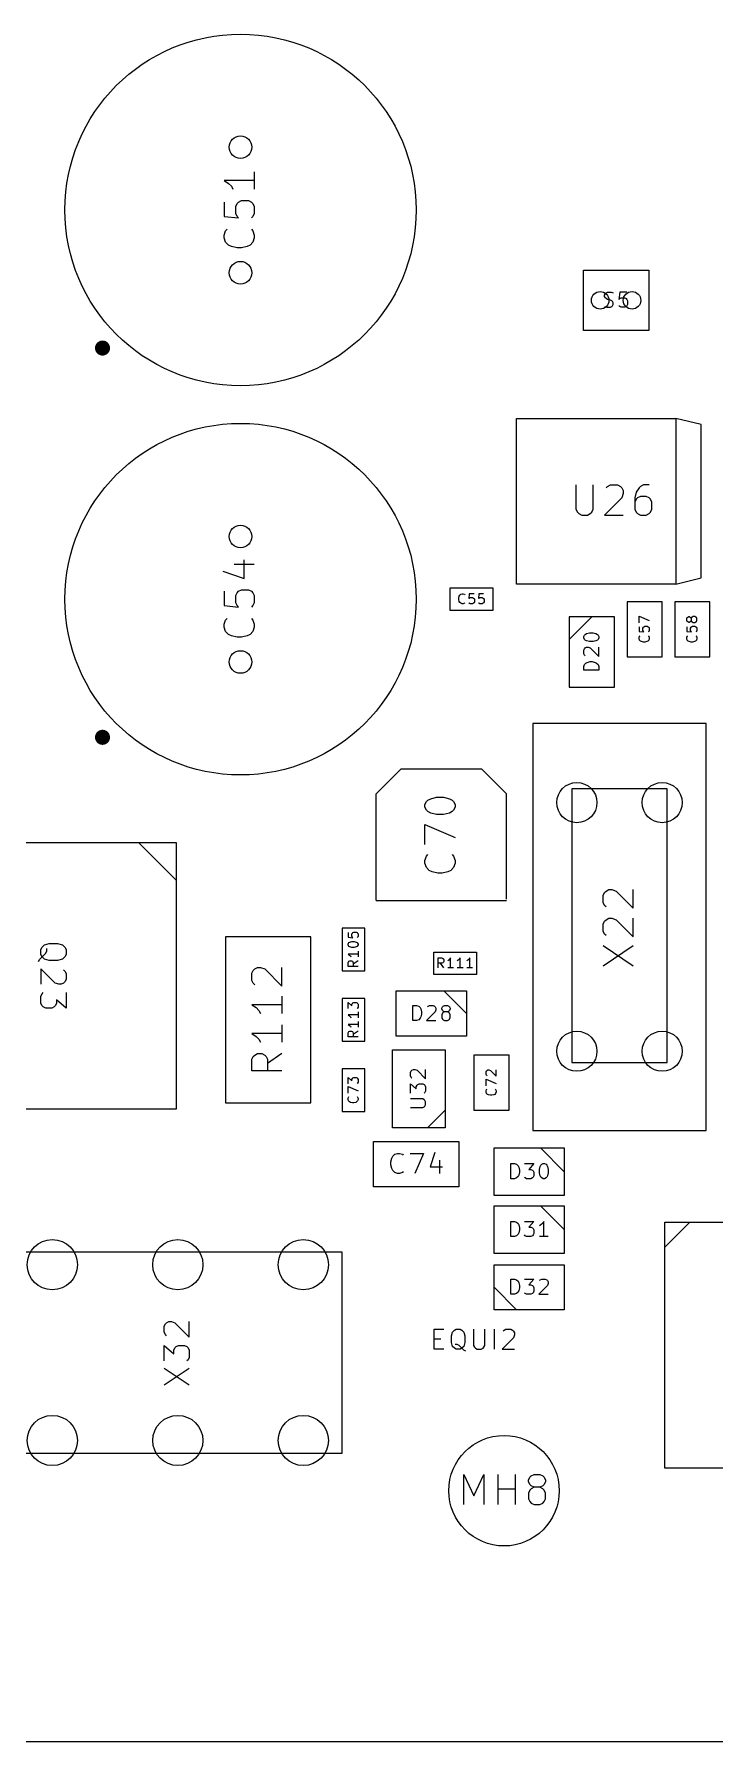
# Model space of a CAD drawing. Extents: x -4 to 236, y -200 to -70.
# Drawn here: x 107.3 to 134.4, y -200 to -132 of the extents above; entities that cross this region are included whole.
import ezdxf

# ---------------------------------------------------------------- set-up
doc = ezdxf.new("R2010")
doc.units = 0
doc.layers.add('BLACK', color=7, linetype='CONTINUOUS')

msp = doc.modelspace()

# ---------------------------------------------------------------- linework, layer by layer
at = {"layer": 'BLACK', "linetype": 'CONTINUOUS'}
for p, q in [((116.048902, -137.828571), (114.848902, -137.828571)), ((114.848902, -137.828571), (115.020331, -137.942857)), ((115.020331, -137.942857), (115.134617, -138.057142)), ((116.048902, -137.485714), (116.048902, -138.171428)), ((114.848902, -138.685714), (114.848902, -139.257142)), ((115.134617, -138.057142), (115.19176, -138.171428)), ((115.363188, -138.742857), (115.420331, -138.685714)), ((115.420331, -138.685714), (115.534617, -138.628571)), ((115.534617, -138.628571), (115.820331, -138.628571)), ((115.820331, -138.628571), (115.934617, -138.685714)), ((115.934617, -138.685714), (115.99176, -138.742857)), ((114.848902, -139.257142), (115.420331, -139.314285)), ((115.306045, -138.857142), (115.363188, -138.742857)), ((115.306045, -139.142857), (115.306045, -138.857142)), ((115.363188, -139.257142), (115.306045, -139.142857)), ((115.420331, -139.314285), (115.363188, -139.257142)), ((115.99176, -139.257142), (115.934617, -139.314285)), ((115.99176, -138.742857), (116.048902, -138.857142)), ((116.048902, -139.142857), (115.99176, -139.257142)), ((116.048902, -138.857142), (116.048902, -139.142857)), ((114.848902, -139.999999), (114.906045, -139.828571)), ((114.848902, -140.114285), (114.848902, -139.999999)), ((114.906045, -139.828571), (114.963188, -139.771428)), ((115.934617, -139.771428), (115.99176, -139.828571)), ((115.99176, -139.828571), (116.048902, -139.999999)), ((116.048902, -139.999999), (116.048902, -140.114285)), ((114.906045, -140.285714), (114.848902, -140.114285)), ((115.020331, -140.399999), (114.906045, -140.285714)), ((115.134617, -140.457142), (115.020331, -140.399999)), ((115.363188, -140.514285), (115.134617, -140.457142)), ((115.534617, -140.514285), (115.363188, -140.514285)), ((115.763188, -140.457142), (115.534617, -140.514285)), ((115.877474, -140.399999), (115.763188, -140.457142)), ((115.99176, -140.285714), (115.877474, -140.399999)), ((116.048902, -140.114285), (115.99176, -140.285714)), ((129.165, -143.8), (129.165, -141.4)), ((129.165, -141.4), (131.765, -141.4)), ((131.765, -141.4), (131.765, -143.8)), ((130.007856, -142.388737), (130.036428, -142.331594)), ((130.007856, -142.44588), (130.007856, -142.388737)), ((130.036428, -142.503022), (130.007856, -142.44588)), ((130.036428, -142.331594), (130.064999, -142.303022)), ((130.064999, -142.531594), (130.036428, -142.503022)), ((130.064999, -142.303022), (130.122142, -142.274451)), ((130.122142, -142.560165), (130.064999, -142.531594)), ((130.122142, -142.274451), (130.264999, -142.274451)), ((130.236428, -142.588737), (130.122142, -142.560165)), ((130.293571, -142.617308), (130.236428, -142.588737)), ((130.264999, -142.274451), (130.350713, -142.303022)), ((130.322142, -142.64588), (130.293571, -142.617308)), ((130.350713, -142.703022), (130.322142, -142.64588)), ((130.322142, -142.817308), (130.350713, -142.760165)), ((130.350713, -142.760165), (130.350713, -142.703022)), ((130.607857, -142.274451), (130.579285, -142.560165)), ((130.579285, -142.560165), (130.607857, -142.531594)), ((130.893571, -142.274451), (130.607857, -142.274451)), ((130.607857, -142.531594), (130.665, -142.503022)), ((130.665, -142.503022), (130.807857, -142.503022)), ((130.807857, -142.503022), (130.865, -142.531594)), ((130.865, -142.531594), (130.893571, -142.560165)), ((130.893571, -142.560165), (130.922142, -142.617308)), ((130.922142, -142.760165), (130.893571, -142.817308)), ((130.922142, -142.617308), (130.922142, -142.760165)), ((130.007856, -142.84588), (130.093571, -142.874451)), ((130.093571, -142.874451), (130.236428, -142.874451)), ((130.236428, -142.874451), (130.293571, -142.84588)), ((130.293571, -142.84588), (130.322142, -142.817308)), ((130.607857, -142.84588), (130.579285, -142.817308)), ((130.665, -142.874451), (130.607857, -142.84588)), ((130.807857, -142.874451), (130.665, -142.874451)), ((130.865, -142.84588), (130.807857, -142.874451)), ((130.893571, -142.817308), (130.865, -142.84588)), ((131.765, -143.8), (129.165, -143.8)), ((126.5, -147.3), (132.85, -147.3)), ((126.5, -153.9), (126.5, -147.3)), ((133.85, -147.55), (132.85, -147.3)), ((132.85, -147.3), (132.85, -153.9)), ((133.85, -153.65), (133.85, -147.55)), ((128.864286, -149.948902), (128.864286, -150.920331)), ((129.55, -150.920331), (129.55, -149.948902)), ((130.064286, -150.063188), (130.121429, -150.006045)), ((130.121429, -150.006045), (130.235715, -149.948902)), ((130.235715, -149.948902), (130.521429, -149.948902)), ((130.521429, -149.948902), (130.635715, -150.006045)), ((130.635715, -150.006045), (130.692857, -150.063188)), ((130.692857, -150.063188), (130.75, -150.177474)), ((130.75, -150.177474), (130.75, -150.29176)), ((131.264286, -150.234617), (131.207143, -150.463188)), ((131.378572, -150.063188), (131.264286, -150.234617)), ((131.435714, -150.006045), (131.378572, -150.063188)), ((131.55, -149.948902), (131.435714, -150.006045)), ((131.778572, -149.948902), (131.55, -149.948902)), ((128.864286, -150.920331), (128.921429, -151.034617)), ((129.492857, -151.034617), (129.55, -150.920331)), ((130.692857, -150.463188), (130.007143, -151.148902)), ((130.75, -150.29176), (130.692857, -150.463188)), ((131.207143, -150.463188), (131.207143, -150.920331)), ((131.264286, -150.520331), (131.207143, -150.634617)), ((131.207143, -150.920331), (131.264286, -151.034617)), ((131.321429, -150.463188), (131.264286, -150.520331)), ((131.435714, -150.406045), (131.321429, -150.463188)), ((131.664286, -150.406045), (131.435714, -150.406045)), ((131.778572, -150.463188), (131.664286, -150.406045)), ((131.835714, -150.520331), (131.778572, -150.463188)), ((131.892857, -150.634617), (131.835714, -150.520331)), ((131.835714, -151.034617), (131.892857, -150.920331)), ((131.892857, -150.920331), (131.892857, -150.634617)), ((128.921429, -151.034617), (128.978572, -151.09176)), ((128.978572, -151.09176), (129.092857, -151.148902)), ((129.092857, -151.148902), (129.321429, -151.148902)), ((129.321429, -151.148902), (129.435714, -151.09176)), ((129.435714, -151.09176), (129.492857, -151.034617)), ((130.007143, -151.148902), (130.75, -151.148902)), ((131.264286, -151.034617), (131.321429, -151.09176)), ((131.321429, -151.09176), (131.435714, -151.148902)), ((131.435714, -151.148902), (131.664286, -151.148902)), ((131.664286, -151.148902), (131.778572, -151.09176)), ((131.778572, -151.09176), (131.835714, -151.034617)), ((115.648902, -153.671428), (115.648902, -152.928571)), ((114.79176, -153.385714), (115.648902, -153.671428)), ((115.248902, -153.1), (116.048902, -153.1)), ((132.85, -153.9), (133.85, -153.65)), ((114.848902, -154.185714), (114.848902, -154.757142)), ((115.306045, -154.357142), (115.363188, -154.242857)), ((115.306045, -154.642857), (115.306045, -154.357142)), ((115.363188, -154.242857), (115.420331, -154.185714)), ((115.420331, -154.185714), (115.534617, -154.128571)), ((115.534617, -154.128571), (115.820331, -154.128571)), ((115.820331, -154.128571), (115.934617, -154.185714)), ((115.934617, -154.185714), (115.99176, -154.242857)), ((115.99176, -154.242857), (116.048902, -154.357142)), ((116.048902, -154.357142), (116.048902, -154.642857)), ((123.85, -154.05), (125.55, -154.05)), ((123.85, -154.95), (123.85, -154.05)), ((124.214286, -154.378205), (124.233333, -154.34011)), ((124.233333, -154.34011), (124.271428, -154.302015)), ((124.271428, -154.302015), (124.328571, -154.282967)), ((124.328571, -154.282967), (124.366667, -154.282967)), ((124.366667, -154.282967), (124.423809, -154.302015)), ((124.423809, -154.302015), (124.442857, -154.321062)), ((124.614286, -154.282967), (124.595238, -154.473443)), ((124.804762, -154.282967), (124.614286, -154.282967)), ((124.995238, -154.282967), (124.97619, -154.473443)), ((125.185714, -154.282967), (124.995238, -154.282967)), ((125.55, -154.05), (125.55, -154.95)), ((132.85, -153.9), (126.5, -153.9)), ((114.848902, -154.757142), (115.420331, -154.814285)), ((115.363188, -154.757142), (115.306045, -154.642857)), ((115.420331, -154.814285), (115.363188, -154.757142)), ((115.99176, -154.757142), (115.934617, -154.814285)), ((116.048902, -154.642857), (115.99176, -154.757142)), ((125.55, -154.95), (123.85, -154.95)), ((124.195238, -154.454396), (124.214286, -154.378205)), ((124.195238, -154.511539), (124.195238, -154.454396)), ((124.214286, -154.587729), (124.195238, -154.511539)), ((124.233333, -154.625824), (124.214286, -154.587729)), ((124.271428, -154.66392), (124.233333, -154.625824)), ((124.328571, -154.682967), (124.271428, -154.66392)), ((124.366667, -154.682967), (124.328571, -154.682967)), ((124.423809, -154.66392), (124.366667, -154.682967)), ((124.442857, -154.644872), (124.423809, -154.66392)), ((124.595238, -154.473443), (124.614286, -154.454396)), ((124.614286, -154.66392), (124.595238, -154.644872)), ((124.614286, -154.454396), (124.652381, -154.435348)), ((124.652381, -154.682967), (124.614286, -154.66392)), ((124.652381, -154.435348), (124.747619, -154.435348)), ((124.747619, -154.682967), (124.652381, -154.682967)), ((124.747619, -154.435348), (124.785714, -154.454396)), ((124.785714, -154.66392), (124.747619, -154.682967)), ((124.785714, -154.454396), (124.804762, -154.473443)), ((124.804762, -154.644872), (124.785714, -154.66392)), ((124.804762, -154.473443), (124.823809, -154.511539)), ((124.823809, -154.606777), (124.804762, -154.644872)), ((124.823809, -154.511539), (124.823809, -154.606777)), ((124.97619, -154.473443), (124.995238, -154.454396)), ((124.995238, -154.66392), (124.97619, -154.644872)), ((124.995238, -154.454396), (125.033333, -154.435348)), ((125.033333, -154.682967), (124.995238, -154.66392)), ((125.033333, -154.435348), (125.128571, -154.435348)), ((125.128571, -154.682967), (125.033333, -154.682967)), ((125.128571, -154.435348), (125.166666, -154.454396)), ((125.166666, -154.66392), (125.128571, -154.682967)), ((125.166666, -154.454396), (125.185714, -154.473443)), ((125.185714, -154.644872), (125.166666, -154.66392)), ((125.185714, -154.473443), (125.204761, -154.511539)), ((125.204761, -154.606777), (125.185714, -154.644872)), ((125.204761, -154.511539), (125.204761, -154.606777)), ((132.3, -154.6), (130.9, -154.6)), ((130.9, -154.6), (130.9, -156.8)), ((132.3, -156.8), (132.3, -154.6)), ((134.2, -154.6), (132.8, -154.6)), ((132.8, -154.6), (132.8, -156.8)), ((134.2, -156.8), (134.2, -154.6)), ((114.848902, -155.499999), (114.906045, -155.328571)), ((114.848902, -155.614285), (114.848902, -155.499999)), ((114.906045, -155.785714), (114.848902, -155.614285)), ((114.906045, -155.328571), (114.963188, -155.271428)), ((115.934617, -155.271428), (115.99176, -155.328571)), ((115.99176, -155.328571), (116.048902, -155.499999)), ((116.048902, -155.614285), (115.99176, -155.785714)), ((116.048902, -155.499999), (116.048902, -155.614285)), ((128.6, -156.1), (129.5, -155.2)), ((130.4, -155.2), (128.6, -155.2)), ((128.6, -155.2), (128.6, -158)), ((130.4, -158), (130.4, -155.2)), ((131.382967, -155.442857), (131.382967, -155.17619)), ((131.382967, -155.17619), (131.782967, -155.347619)), ((131.382967, -155.595237), (131.382967, -155.785713)), ((131.535348, -155.65238), (131.554396, -155.614285)), ((131.535348, -155.747618), (131.535348, -155.65238)), ((131.554396, -155.614285), (131.573443, -155.595237)), ((131.573443, -155.595237), (131.611539, -155.57619)), ((131.611539, -155.57619), (131.706777, -155.57619)), ((131.706777, -155.57619), (131.744872, -155.595237)), ((131.744872, -155.595237), (131.76392, -155.614285)), ((131.76392, -155.614285), (131.782967, -155.65238)), ((131.782967, -155.65238), (131.782967, -155.747618)), ((133.282967, -155.271428), (133.302015, -155.233333)), ((133.282967, -155.347619), (133.282967, -155.271428)), ((133.302015, -155.385714), (133.282967, -155.347619)), ((133.282967, -155.595237), (133.282967, -155.785713)), ((133.302015, -155.233333), (133.321062, -155.214285)), ((133.321062, -155.404761), (133.302015, -155.385714)), ((133.321062, -155.214285), (133.359158, -155.195238)), ((133.359158, -155.423809), (133.321062, -155.404761)), ((133.359158, -155.195238), (133.378205, -155.195238)), ((133.378205, -155.423809), (133.359158, -155.423809)), ((133.378205, -155.195238), (133.4163, -155.214285)), ((133.4163, -155.404761), (133.378205, -155.423809)), ((133.4163, -155.214285), (133.435348, -155.233333)), ((133.435348, -155.385714), (133.4163, -155.404761)), ((133.435348, -155.233333), (133.454396, -155.271428)), ((133.454396, -155.347619), (133.435348, -155.385714)), ((133.435348, -155.65238), (133.454396, -155.614285)), ((133.435348, -155.747618), (133.435348, -155.65238)), ((133.473443, -155.233333), (133.454396, -155.271428)), ((133.454396, -155.271428), (133.454396, -155.347619)), ((133.454396, -155.347619), (133.473443, -155.385714)), ((133.454396, -155.614285), (133.473443, -155.595237)), ((133.492491, -155.214285), (133.473443, -155.233333)), ((133.473443, -155.385714), (133.492491, -155.404761)), ((133.473443, -155.595237), (133.511539, -155.57619)), ((133.530586, -155.195238), (133.492491, -155.214285)), ((133.492491, -155.404761), (133.530586, -155.423809)), ((133.511539, -155.57619), (133.606777, -155.57619)), ((133.606777, -155.195238), (133.530586, -155.195238)), ((133.530586, -155.423809), (133.606777, -155.423809)), ((133.644872, -155.214285), (133.606777, -155.195238)), ((133.606777, -155.423809), (133.644872, -155.404761)), ((133.606777, -155.57619), (133.644872, -155.595237)), ((133.66392, -155.233333), (133.644872, -155.214285)), ((133.644872, -155.404761), (133.66392, -155.385714)), ((133.644872, -155.595237), (133.66392, -155.614285)), ((133.682967, -155.271428), (133.66392, -155.233333)), ((133.66392, -155.385714), (133.682967, -155.347619)), ((133.66392, -155.614285), (133.682967, -155.65238)), ((133.682967, -155.347619), (133.682967, -155.271428)), ((133.682967, -155.65238), (133.682967, -155.747618)), ((115.020331, -155.899999), (114.906045, -155.785714)), ((115.134617, -155.957142), (115.020331, -155.899999)), ((115.363188, -156.014285), (115.134617, -155.957142)), ((115.534617, -156.014285), (115.363188, -156.014285)), ((115.763188, -155.957142), (115.534617, -156.014285)), ((115.877474, -155.899999), (115.763188, -155.957142)), ((115.99176, -155.785714), (115.877474, -155.899999)), ((129.174451, -155.985714), (129.203022, -155.928571)), ((129.174451, -156.042857), (129.174451, -155.985714)), ((129.203022, -156.1), (129.174451, -156.042857)), ((129.203022, -155.928571), (129.231594, -155.9)), ((129.231594, -156.128571), (129.203022, -156.1)), ((129.231594, -155.9), (129.288737, -155.871428)), ((129.288737, -156.157142), (129.231594, -156.128571)), ((129.288737, -155.871428), (129.403022, -155.842857)), ((129.403022, -156.185714), (129.288737, -156.157142)), ((129.403022, -155.842857), (129.54588, -155.842857)), ((129.54588, -156.185714), (129.403022, -156.185714)), ((129.54588, -155.842857), (129.660165, -155.871428)), ((129.660165, -156.157142), (129.54588, -156.185714)), ((129.660165, -155.871428), (129.717308, -155.9)), ((129.717308, -156.128571), (129.660165, -156.157142)), ((129.717308, -155.9), (129.74588, -155.928571)), ((129.74588, -156.1), (129.717308, -156.128571)), ((129.74588, -155.928571), (129.774451, -155.985714)), ((129.774451, -156.042857), (129.74588, -156.1)), ((129.774451, -155.985714), (129.774451, -156.042857)), ((131.382967, -155.785713), (131.573443, -155.804761)), ((131.382967, -156.033332), (131.402015, -155.97619)), ((131.382967, -156.071428), (131.382967, -156.033332)), ((131.402015, -156.128571), (131.382967, -156.071428)), ((131.402015, -155.97619), (131.421062, -155.957142)), ((131.44011, -156.166666), (131.402015, -156.128571)), ((131.478205, -156.185713), (131.44011, -156.166666)), ((131.554396, -156.204761), (131.478205, -156.185713)), ((131.554396, -155.785713), (131.535348, -155.747618)), ((131.573443, -155.804761), (131.554396, -155.785713)), ((131.611539, -156.204761), (131.554396, -156.204761)), ((131.687729, -156.185713), (131.611539, -156.204761)), ((131.725824, -156.166666), (131.687729, -156.185713)), ((131.76392, -156.128571), (131.725824, -156.166666)), ((131.76392, -155.785713), (131.744872, -155.804761)), ((131.744872, -155.957142), (131.76392, -155.97619)), ((131.782967, -155.747618), (131.76392, -155.785713)), ((131.76392, -155.97619), (131.782967, -156.033332)), ((131.782967, -156.071428), (131.76392, -156.128571)), ((131.782967, -156.033332), (131.782967, -156.071428)), ((133.282967, -155.785713), (133.473443, -155.804761)), ((133.282967, -156.033332), (133.302015, -155.97619)), ((133.282967, -156.071428), (133.282967, -156.033332)), ((133.302015, -156.128571), (133.282967, -156.071428)), ((133.302015, -155.97619), (133.321062, -155.957142)), ((133.34011, -156.166666), (133.302015, -156.128571)), ((133.378205, -156.185713), (133.34011, -156.166666)), ((133.454396, -156.204761), (133.378205, -156.185713)), ((133.454396, -155.785713), (133.435348, -155.747618)), ((133.473443, -155.804761), (133.454396, -155.785713)), ((133.511539, -156.204761), (133.454396, -156.204761)), ((133.587729, -156.185713), (133.511539, -156.204761)), ((133.625824, -156.166666), (133.587729, -156.185713)), ((133.66392, -156.128571), (133.625824, -156.166666)), ((133.66392, -155.785713), (133.644872, -155.804761)), ((133.644872, -155.957142), (133.66392, -155.97619)), ((133.682967, -155.747618), (133.66392, -155.785713)), ((133.66392, -155.97619), (133.682967, -156.033332)), ((133.682967, -156.071428), (133.66392, -156.128571)), ((133.682967, -156.033332), (133.682967, -156.071428)), ((129.174451, -156.528571), (129.203022, -156.471429)), ((129.174451, -156.671429), (129.174451, -156.528571)), ((129.203022, -156.728571), (129.174451, -156.671429)), ((129.203022, -156.471429), (129.231594, -156.442857)), ((129.231594, -156.757143), (129.203022, -156.728571)), ((129.203022, -157.1), (129.260165, -157.042857)), ((129.231594, -156.442857), (129.288737, -156.414286)), ((129.260165, -157.042857), (129.317308, -157.014286)), ((129.288737, -156.414286), (129.34588, -156.414286)), ((129.317308, -157.014286), (129.431594, -156.985714)), ((129.34588, -156.414286), (129.431594, -156.442857)), ((129.431594, -156.442857), (129.774451, -156.785714)), ((129.431594, -156.985714), (129.517308, -156.985714)), ((129.517308, -156.985714), (129.631594, -157.014286)), ((129.631594, -157.014286), (129.688737, -157.042857)), ((129.688737, -157.042857), (129.74588, -157.1)), ((129.774451, -156.785714), (129.774451, -156.414286)), ((130.9, -156.8), (132.3, -156.8)), ((132.8, -156.8), (134.2, -156.8)), ((129.174451, -157.185714), (129.203022, -157.1)), ((129.174451, -157.328571), (129.174451, -157.185714)), ((129.774451, -157.328571), (129.174451, -157.328571)), ((129.74588, -157.1), (129.774451, -157.185714)), ((129.774451, -157.185714), (129.774451, -157.328571)), ((128.6, -158), (130.4, -158)), ((134.05, -159.45), (127.15, -159.45)), ((127.15, -159.45), (127.15, -175.65)), ((134.05, -175.65), (134.05, -159.45)), ((120.9, -162.25), (121.9, -161.25)), ((121.9, -161.25), (125.1, -161.25)), ((126.1, -162.25), (125.1, -161.25)), ((120.9, -166.5), (120.9, -162.25)), ((122.906045, -162.557142), (122.963188, -162.5)), ((122.963188, -162.5), (123.077474, -162.442857)), ((123.077474, -162.442857), (123.306045, -162.385714)), ((123.306045, -162.385714), (123.59176, -162.385714)), ((123.59176, -162.385714), (123.820331, -162.442857)), ((123.820331, -162.442857), (123.934617, -162.5)), ((123.934617, -162.5), (123.99176, -162.557142)), ((126.1, -166.45), (126.1, -162.25)), ((132.5, -162.05), (128.7, -162.05)), ((128.7, -162.05), (128.7, -172.95)), ((132.5, -172.95), (132.5, -162.05)), ((122.848902, -162.671428), (122.906045, -162.557142)), ((122.848902, -162.785714), (122.848902, -162.671428)), ((122.906045, -162.9), (122.848902, -162.785714)), ((122.963188, -162.957142), (122.906045, -162.9)), ((123.077474, -163.014285), (122.963188, -162.957142)), ((123.306045, -163.071428), (123.077474, -163.014285)), ((123.59176, -163.071428), (123.306045, -163.071428)), ((123.820331, -163.014285), (123.59176, -163.071428)), ((123.934617, -162.957142), (123.820331, -163.014285)), ((123.99176, -162.9), (123.934617, -162.957142)), ((123.99176, -162.557142), (124.048902, -162.671428)), ((124.048902, -162.785714), (123.99176, -162.9)), ((124.048902, -162.671428), (124.048902, -162.785714)), ((122.848902, -164.271428), (122.848902, -163.471428)), ((122.848902, -163.471428), (124.048902, -163.985714)), ((112.95, -164.2), (103.05, -164.2)), ((112.95, -165.7), (111.45, -164.2)), ((112.95, -174.8), (112.95, -164.2)), ((122.848902, -164.899999), (122.906045, -164.728571)), ((122.848902, -165.014285), (122.848902, -164.899999)), ((122.906045, -165.185714), (122.848902, -165.014285)), ((122.906045, -164.728571), (122.963188, -164.671428)), ((123.020331, -165.299999), (122.906045, -165.185714)), ((123.99176, -165.185714), (123.877474, -165.299999)), ((123.934617, -164.671428), (123.99176, -164.728571)), ((123.99176, -164.728571), (124.048902, -164.899999)), ((124.048902, -165.014285), (123.99176, -165.185714)), ((124.048902, -164.899999), (124.048902, -165.014285)), ((123.134617, -165.357142), (123.020331, -165.299999)), ((123.363188, -165.414285), (123.134617, -165.357142)), ((123.534617, -165.414285), (123.363188, -165.414285)), ((123.763188, -165.357142), (123.534617, -165.414285)), ((123.877474, -165.299999), (123.763188, -165.357142)), ((120.9, -166.5), (126.1, -166.5)), ((129.948902, -166.292856), (130.006045, -166.178571)), ((129.948902, -166.578571), (129.948902, -166.292856)), ((130.006045, -166.692856), (129.948902, -166.578571)), ((130.006045, -166.178571), (130.063188, -166.121428)), ((130.063188, -166.121428), (130.177474, -166.064285)), ((130.177474, -166.064285), (130.29176, -166.064285)), ((130.29176, -166.064285), (130.463188, -166.121428)), ((130.463188, -166.121428), (131.148902, -166.807142)), ((131.148902, -166.807142), (131.148902, -166.064285)), ((130.063188, -166.749999), (130.006045, -166.692856)), ((130.006045, -167.321428), (130.063188, -167.264285)), ((130.063188, -167.264285), (130.177474, -167.207142)), ((130.177474, -167.207142), (130.29176, -167.207142)), ((130.29176, -167.207142), (130.463188, -167.264285)), ((130.463188, -167.264285), (131.148902, -167.949999)), ((131.148902, -167.949999), (131.148902, -167.207142)), ((118.3, -167.95), (114.9, -167.95)), ((114.9, -167.95), (114.9, -174.55)), ((118.3, -174.55), (118.3, -167.95)), ((120.45, -167.6), (119.55, -167.6)), ((119.55, -167.6), (119.55, -169.3)), ((119.782967, -167.773809), (119.782967, -167.964285)), ((119.935348, -167.830952), (119.954396, -167.792857)), ((119.935348, -167.92619), (119.935348, -167.830952)), ((119.954396, -167.964285), (119.935348, -167.92619)), ((119.954396, -167.792857), (119.973443, -167.773809)), ((119.973443, -167.773809), (120.011539, -167.754762)), ((120.011539, -167.754762), (120.106777, -167.754762)), ((120.106777, -167.754762), (120.144872, -167.773809)), ((120.144872, -167.773809), (120.16392, -167.792857)), ((120.16392, -167.792857), (120.182967, -167.830952)), ((120.182967, -167.92619), (120.16392, -167.964285)), ((120.182967, -167.830952), (120.182967, -167.92619)), ((120.45, -169.3), (120.45, -167.6)), ((129.948902, -167.435713), (130.006045, -167.321428)), ((129.948902, -167.721428), (129.948902, -167.435713)), ((130.006045, -167.835713), (129.948902, -167.721428)), ((130.063188, -167.892856), (130.006045, -167.835713)), ((107.54518, -168.452381), (107.5928, -168.357143)), ((107.54518, -168.642857), (107.54518, -168.452381)), ((107.5928, -168.357143), (107.688038, -168.261905)), ((107.5928, -168.738095), (107.735657, -168.595238)), ((107.688038, -168.261905), (107.878514, -168.214286)), ((107.735657, -168.595238), (107.783276, -168.5)), ((107.783276, -168.5), (107.783276, -168.404762)), ((107.878514, -168.214286), (108.211847, -168.214286)), ((108.211847, -168.214286), (108.402323, -168.261905)), ((108.402323, -168.261905), (108.497561, -168.357143)), ((108.497561, -168.357143), (108.54518, -168.452381)), ((108.54518, -168.452381), (108.54518, -168.642857)), ((119.782967, -167.964285), (119.973443, -167.983333)), ((119.782967, -168.230952), (119.802015, -168.192856)), ((119.782967, -168.269047), (119.782967, -168.230952)), ((119.802015, -168.307142), (119.782967, -168.269047)), ((120.182967, -168.630951), (119.782967, -168.630951)), ((119.782967, -168.630951), (119.84011, -168.669047)), ((119.802015, -168.192856), (119.821062, -168.173809)), ((119.821062, -168.32619), (119.802015, -168.307142)), ((119.821062, -168.173809), (119.859158, -168.154761)), ((119.859158, -168.345237), (119.821062, -168.32619)), ((119.859158, -168.154761), (119.935348, -168.135714)), ((119.935348, -168.364285), (119.859158, -168.345237)), ((119.935348, -168.135714), (120.030586, -168.135714)), ((120.030586, -168.364285), (119.935348, -168.364285)), ((119.973443, -167.983333), (119.954396, -167.964285)), ((120.030586, -168.135714), (120.106777, -168.154761)), ((120.106777, -168.345237), (120.030586, -168.364285)), ((120.106777, -168.154761), (120.144872, -168.173809)), ((120.144872, -168.32619), (120.106777, -168.345237)), ((120.16392, -167.964285), (120.144872, -167.983333)), ((120.144872, -168.173809), (120.16392, -168.192856)), ((120.16392, -168.307142), (120.144872, -168.32619)), ((120.16392, -168.192856), (120.182967, -168.230952)), ((120.182967, -168.269047), (120.16392, -168.307142)), ((120.182967, -168.230952), (120.182967, -168.269047)), ((120.182967, -168.516666), (120.182967, -168.745237)), ((123.2, -169.45), (123.2, -168.55)), ((123.2, -168.55), (124.9, -168.55)), ((124.9, -168.55), (124.9, -169.45)), ((129.948902, -169.092856), (131.148902, -168.292856)), ((129.948902, -168.292856), (131.148902, -169.092856)), ((107.449942, -168.928571), (107.497561, -168.833333)), ((107.497561, -168.833333), (107.5928, -168.738095)), ((107.5928, -168.738095), (107.54518, -168.642857)), ((108.116609, -169.785714), (107.54518, -169.214286)), ((107.54518, -169.214286), (107.54518, -169.833333)), ((107.688038, -168.833333), (107.5928, -168.738095)), ((107.878514, -168.880952), (107.688038, -168.833333)), ((108.211847, -168.880952), (107.878514, -168.880952)), ((108.402323, -168.833333), (108.211847, -168.880952)), ((108.497561, -168.738095), (108.402323, -168.833333)), ((108.449942, -169.261905), (108.497561, -169.309524)), ((108.54518, -168.642857), (108.497561, -168.738095)), ((108.497561, -169.309524), (108.54518, -169.404762)), ((115.948902, -169.392856), (116.006045, -169.278571)), ((116.006045, -169.278571), (116.063188, -169.221428)), ((116.063188, -169.221428), (116.177474, -169.164285)), ((116.177474, -169.164285), (116.29176, -169.164285)), ((116.29176, -169.164285), (116.463188, -169.221428)), ((116.463188, -169.221428), (117.148902, -169.907142)), ((117.148902, -169.907142), (117.148902, -169.164285)), ((119.55, -169.3), (120.45, -169.3)), ((119.782967, -168.973808), (119.802015, -168.935713)), ((119.782967, -169.126189), (119.782967, -168.973808)), ((120.182967, -169.126189), (119.782967, -169.126189)), ((119.802015, -168.935713), (119.821062, -168.916666)), ((119.821062, -168.916666), (119.859158, -168.897618)), ((119.84011, -168.669047), (119.878205, -168.707142)), ((119.859158, -168.897618), (119.9163, -168.897618)), ((119.878205, -168.707142), (119.897253, -168.745237)), ((119.9163, -168.897618), (119.954396, -168.916666)), ((119.954396, -168.916666), (119.973443, -168.935713)), ((119.973443, -168.935713), (119.992491, -168.973808)), ((120.182967, -168.897618), (119.992491, -169.030951)), ((119.992491, -168.973808), (119.992491, -169.126189)), ((123.37381, -169.182967), (123.37381, -168.782967)), ((123.37381, -168.782967), (123.526191, -168.782967)), ((123.526191, -168.992491), (123.37381, -168.992491)), ((123.602381, -169.182967), (123.469048, -168.992491)), ((123.526191, -168.782967), (123.564286, -168.802015)), ((123.564286, -168.973443), (123.526191, -168.992491)), ((123.564286, -168.802015), (123.583333, -168.821062)), ((123.583333, -168.954396), (123.564286, -168.973443)), ((123.583333, -168.821062), (123.602381, -168.859158)), ((123.602381, -168.9163), (123.583333, -168.954396)), ((123.602381, -168.859158), (123.602381, -168.9163)), ((123.792857, -168.878205), (123.754762, -168.897253)), ((123.983333, -169.182967), (123.754762, -169.182967)), ((123.830952, -168.84011), (123.792857, -168.878205)), ((123.869048, -168.782967), (123.830952, -168.84011)), ((123.869048, -169.182967), (123.869048, -168.782967)), ((124.173809, -168.878205), (124.135714, -168.897253)), ((124.364285, -169.182967), (124.135714, -169.182967)), ((124.211904, -168.84011), (124.173809, -168.878205)), ((124.25, -168.782967), (124.211904, -168.84011)), ((124.25, -169.182967), (124.25, -168.782967)), ((124.554761, -168.878205), (124.516666, -168.897253)), ((124.745237, -169.182967), (124.516666, -169.182967)), ((124.592856, -168.84011), (124.554761, -168.878205)), ((124.630952, -168.782967), (124.592856, -168.84011)), ((124.630952, -169.182967), (124.630952, -168.782967)), ((108.259466, -169.833333), (108.116609, -169.785714)), ((108.354704, -169.833333), (108.259466, -169.833333)), ((108.449942, -169.785714), (108.354704, -169.833333)), ((108.497561, -169.738095), (108.449942, -169.785714)), ((108.54518, -169.642857), (108.497561, -169.738095)), ((108.54518, -169.404762), (108.54518, -169.642857)), ((115.948902, -169.678571), (115.948902, -169.392856)), ((116.006045, -169.792856), (115.948902, -169.678571)), ((116.063188, -169.849999), (116.006045, -169.792856)), ((124.9, -169.45), (123.2, -169.45)), ((107.54518, -170.309524), (107.5928, -170.214286)), ((107.54518, -170.595238), (107.54518, -170.309524)), ((107.5928, -170.690476), (107.54518, -170.595238)), ((107.5928, -170.214286), (107.640419, -170.166667)), ((108.164228, -170.595238), (108.116609, -170.690476)), ((108.54518, -170.785714), (108.164228, -170.452381)), ((108.164228, -170.452381), (108.164228, -170.595238)), ((108.54518, -170.166667), (108.54518, -170.785714)), ((117.148902, -170.649999), (115.948902, -170.649999)), ((115.948902, -170.649999), (116.120331, -170.764285)), ((117.148902, -170.307142), (117.148902, -170.992856)), ((120.45, -170.4), (119.55, -170.4)), ((119.55, -170.4), (119.55, -172.1)), ((119.782967, -170.802381), (119.782967, -170.554762)), ((119.782967, -170.554762), (119.935348, -170.688095)), ((119.935348, -170.630952), (119.954396, -170.592857)), ((119.935348, -170.688095), (119.935348, -170.630952)), ((119.954396, -170.592857), (119.973443, -170.573809)), ((119.973443, -170.573809), (120.011539, -170.554762)), ((120.011539, -170.554762), (120.106777, -170.554762)), ((120.106777, -170.554762), (120.144872, -170.573809)), ((120.144872, -170.573809), (120.16392, -170.592857)), ((120.16392, -170.592857), (120.182967, -170.630952)), ((120.182967, -170.630952), (120.182967, -170.745238)), ((120.45, -172.1), (120.45, -170.4)), ((121.7, -171.9), (121.7, -170.1)), ((121.7, -170.1), (124.5, -170.1)), ((122.371428, -171.274451), (122.371428, -170.674451)), ((122.371428, -170.674451), (122.514285, -170.674451)), ((122.514285, -170.674451), (122.599999, -170.703022)), ((122.971428, -170.703022), (123.028571, -170.674451)), ((123.028571, -170.674451), (123.171428, -170.674451)), ((123.171428, -170.674451), (123.228571, -170.703022)), ((123.571428, -170.703022), (123.628571, -170.674451)), ((123.6, -170.1), (124.5, -171)), ((123.628571, -170.674451), (123.742857, -170.674451)), ((123.742857, -170.674451), (123.8, -170.703022)), ((124.5, -170.1), (124.5, -171.9)), ((107.640419, -170.738095), (107.5928, -170.690476)), ((107.735657, -170.785714), (107.640419, -170.738095)), ((107.973752, -170.785714), (107.735657, -170.785714)), ((108.06899, -170.738095), (107.973752, -170.785714)), ((108.116609, -170.690476), (108.06899, -170.738095)), ((116.120331, -170.764285), (116.234617, -170.87857)), ((116.234617, -170.87857), (116.29176, -170.992856)), ((120.182967, -171.049999), (119.782967, -171.049999)), ((119.782967, -171.049999), (119.84011, -171.088095)), ((119.84011, -171.088095), (119.878205, -171.12619)), ((119.878205, -171.12619), (119.897253, -171.164285)), ((120.16392, -170.783333), (120.144872, -170.802381)), ((120.182967, -170.745238), (120.16392, -170.783333)), ((120.182967, -170.935714), (120.182967, -171.164285)), ((120.182967, -171.316666), (120.182967, -171.545237)), ((122.514285, -171.274451), (122.371428, -171.274451)), ((122.599999, -171.24588), (122.514285, -171.274451)), ((122.599999, -170.703022), (122.657142, -170.760165)), ((122.657142, -171.188737), (122.599999, -171.24588)), ((122.657142, -170.760165), (122.685713, -170.817308)), ((122.685713, -171.131594), (122.657142, -171.188737)), ((122.685713, -170.817308), (122.714285, -170.931594)), ((122.714285, -171.017308), (122.685713, -171.131594)), ((122.714285, -170.931594), (122.714285, -171.017308)), ((123.257142, -170.931594), (122.914285, -171.274451)), ((122.914285, -171.274451), (123.285713, -171.274451)), ((122.942856, -170.731594), (122.971428, -170.703022)), ((123.228571, -170.703022), (123.257142, -170.731594)), ((123.257142, -170.731594), (123.285713, -170.788737)), ((123.285713, -170.84588), (123.257142, -170.931594)), ((123.285713, -170.788737), (123.285713, -170.84588)), ((123.514285, -170.788737), (123.542857, -170.731594)), ((123.514285, -170.817308), (123.514285, -170.788737)), ((123.542857, -170.874451), (123.514285, -170.817308)), ((123.542857, -170.988737), (123.514285, -171.04588)), ((123.514285, -171.04588), (123.514285, -171.160165)), ((123.514285, -171.160165), (123.542857, -171.217308)), ((123.542857, -170.731594), (123.571428, -170.703022)), ((123.571428, -170.903022), (123.542857, -170.874451)), ((123.571428, -170.960165), (123.542857, -170.988737)), ((123.542857, -171.217308), (123.571428, -171.24588)), ((123.628571, -170.931594), (123.571428, -170.903022)), ((123.628571, -170.931594), (123.571428, -170.960165)), ((123.571428, -171.24588), (123.628571, -171.274451)), ((123.742857, -170.931594), (123.628571, -170.931594)), ((123.628571, -171.274451), (123.742857, -171.274451)), ((123.8, -170.903022), (123.742857, -170.931594)), ((123.8, -170.960165), (123.742857, -170.931594)), ((123.742857, -171.274451), (123.8, -171.24588)), ((123.8, -170.703022), (123.828571, -170.731594)), ((123.828571, -170.874451), (123.8, -170.903022)), ((123.828571, -170.988737), (123.8, -170.960165)), ((123.8, -171.24588), (123.828571, -171.217308)), ((123.828571, -170.731594), (123.857142, -170.788737)), ((123.857142, -170.817308), (123.828571, -170.874451)), ((123.857142, -171.04588), (123.828571, -170.988737)), ((123.828571, -171.217308), (123.857142, -171.160165)), ((123.857142, -170.788737), (123.857142, -170.817308)), ((123.857142, -171.160165), (123.857142, -171.04588)), ((117.148902, -171.792856), (115.948902, -171.792856)), ((115.948902, -171.792856), (116.120331, -171.907142)), ((116.120331, -171.907142), (116.234617, -172.021427)), ((116.234617, -172.021427), (116.29176, -172.135713)), ((117.148902, -171.449999), (117.148902, -172.135713)), ((120.182967, -171.430951), (119.782967, -171.430951)), ((119.782967, -171.430951), (119.84011, -171.469047)), ((119.782967, -171.773808), (119.802015, -171.735713)), ((119.782967, -171.926189), (119.782967, -171.773808)), ((120.182967, -171.926189), (119.782967, -171.926189)), ((119.802015, -171.735713), (119.821062, -171.716666)), ((119.821062, -171.716666), (119.859158, -171.697618)), ((119.84011, -171.469047), (119.878205, -171.507142)), ((119.859158, -171.697618), (119.9163, -171.697618)), ((119.878205, -171.507142), (119.897253, -171.545237)), ((119.9163, -171.697618), (119.954396, -171.716666)), ((119.954396, -171.716666), (119.973443, -171.735713)), ((119.973443, -171.735713), (119.992491, -171.773808)), ((120.182967, -171.697618), (119.992491, -171.830951)), ((119.992491, -171.773808), (119.992491, -171.926189)), ((124.5, -171.9), (121.7, -171.9)), ((115.948902, -172.821427), (116.006045, -172.707142)), ((116.006045, -172.707142), (116.063188, -172.649999)), ((116.063188, -172.649999), (116.177474, -172.592856)), ((116.177474, -172.592856), (116.348902, -172.592856)), ((116.348902, -172.592856), (116.463188, -172.649999)), ((116.463188, -172.649999), (116.520331, -172.707142)), ((116.520331, -172.707142), (116.577474, -172.821427)), ((117.148902, -172.592856), (116.577474, -172.992856)), ((119.55, -172.1), (120.45, -172.1)), ((121.55, -175.55), (121.55, -172.45)), ((121.55, -172.45), (123.65, -172.45)), ((123.65, -172.45), (123.65, -175.55)), ((126.2, -172.65), (124.8, -172.65)), ((124.8, -172.65), (124.8, -174.85)), ((126.2, -174.85), (126.2, -172.65)), ((115.948902, -173.27857), (115.948902, -172.821427)), ((117.148902, -173.27857), (115.948902, -173.27857)), ((116.577474, -172.821427), (116.577474, -173.27857)), ((120.45, -173.2), (119.55, -173.2)), ((119.55, -173.2), (119.55, -174.9)), ((120.45, -174.9), (120.45, -173.2)), ((122.274451, -173.342856), (122.303022, -173.285714)), ((122.274451, -173.485714), (122.274451, -173.342856)), ((122.303022, -173.285714), (122.331594, -173.257142)), ((122.331594, -173.257142), (122.388737, -173.228571)), ((122.388737, -173.228571), (122.44588, -173.228571)), ((122.44588, -173.228571), (122.531594, -173.257142)), ((122.531594, -173.257142), (122.874451, -173.599999)), ((122.874451, -173.599999), (122.874451, -173.228571)), ((125.282967, -173.321428), (125.302015, -173.283333)), ((125.282967, -173.416666), (125.282967, -173.321428)), ((125.302015, -173.283333), (125.321062, -173.264285)), ((125.321062, -173.264285), (125.359158, -173.245238)), ((125.359158, -173.245238), (125.397253, -173.245238)), ((125.397253, -173.245238), (125.454396, -173.264285)), ((125.454396, -173.264285), (125.682967, -173.492857)), ((125.682967, -173.492857), (125.682967, -173.245238)), ((128.7, -172.95), (132.5, -172.95)), ((119.782967, -173.792857), (119.782967, -173.545238)), ((119.782967, -173.545238), (119.935348, -173.678571)), ((119.782967, -174.173809), (119.782967, -173.907142)), ((119.782967, -173.907142), (120.182967, -174.078571)), ((119.935348, -173.621428), (119.954396, -173.583333)), ((119.935348, -173.678571), (119.935348, -173.621428)), ((119.954396, -173.583333), (119.973443, -173.564285)), ((119.973443, -173.564285), (120.011539, -173.545238)), ((120.011539, -173.545238), (120.106777, -173.545238)), ((120.106777, -173.545238), (120.144872, -173.564285)), ((120.144872, -173.564285), (120.16392, -173.583333)), ((120.16392, -173.773809), (120.144872, -173.792857)), ((120.16392, -173.583333), (120.182967, -173.621428)), ((120.182967, -173.735714), (120.16392, -173.773809)), ((120.182967, -173.621428), (120.182967, -173.735714)), ((122.303022, -173.542856), (122.274451, -173.485714)), ((122.274451, -174.171428), (122.274451, -173.8)), ((122.274451, -173.8), (122.503022, -174)), ((122.331594, -173.571428), (122.303022, -173.542856)), ((122.503022, -173.914285), (122.531594, -173.857143)), ((122.503022, -174), (122.503022, -173.914285)), ((122.531594, -173.857143), (122.560165, -173.828571)), ((122.560165, -173.828571), (122.617308, -173.8)), ((122.617308, -173.8), (122.760165, -173.8)), ((122.760165, -173.8), (122.817308, -173.828571)), ((122.817308, -173.828571), (122.84588, -173.857143)), ((122.84588, -173.857143), (122.874451, -173.914285)), ((122.874451, -173.914285), (122.874451, -174.085714)), ((125.302015, -173.454761), (125.282967, -173.416666)), ((125.282967, -173.873809), (125.282967, -173.607142)), ((125.282967, -173.607142), (125.682967, -173.778571)), ((125.282967, -174.083332), (125.302015, -174.02619)), ((125.321062, -173.473809), (125.302015, -173.454761)), ((125.302015, -174.02619), (125.321062, -174.007142)), ((125.644872, -174.007142), (125.66392, -174.02619)), ((125.66392, -174.02619), (125.682967, -174.083332)), ((114.9, -174.55), (118.3, -174.55)), ((119.782967, -174.383332), (119.802015, -174.32619)), ((119.782967, -174.421428), (119.782967, -174.383332)), ((119.802015, -174.478571), (119.782967, -174.421428)), ((119.802015, -174.32619), (119.821062, -174.307142)), ((119.84011, -174.516666), (119.802015, -174.478571)), ((119.878205, -174.535713), (119.84011, -174.516666)), ((119.954396, -174.554761), (119.878205, -174.535713)), ((120.011539, -174.554761), (119.954396, -174.554761)), ((120.087729, -174.535713), (120.011539, -174.554761)), ((120.125824, -174.516666), (120.087729, -174.535713)), ((120.16392, -174.478571), (120.125824, -174.516666)), ((120.144872, -174.307142), (120.16392, -174.32619)), ((120.16392, -174.32619), (120.182967, -174.383332)), ((120.182967, -174.421428), (120.16392, -174.478571)), ((120.182967, -174.383332), (120.182967, -174.421428)), ((122.760165, -174.399999), (122.274451, -174.399999)), ((122.274451, -174.742856), (122.760165, -174.742856)), ((122.817308, -174.428571), (122.760165, -174.399999)), ((122.760165, -174.742856), (122.817308, -174.714285)), ((122.84588, -174.142857), (122.817308, -174.171428)), ((122.84588, -174.457142), (122.817308, -174.428571)), ((122.817308, -174.714285), (122.84588, -174.685714)), ((122.874451, -174.085714), (122.84588, -174.142857)), ((122.874451, -174.514285), (122.84588, -174.457142)), ((122.84588, -174.685714), (122.874451, -174.628571)), ((122.874451, -174.628571), (122.874451, -174.514285)), ((125.282967, -174.121428), (125.282967, -174.083332)), ((125.302015, -174.178571), (125.282967, -174.121428)), ((125.34011, -174.216666), (125.302015, -174.178571)), ((125.378205, -174.235713), (125.34011, -174.216666)), ((125.454396, -174.254761), (125.378205, -174.235713)), ((125.511539, -174.254761), (125.454396, -174.254761)), ((125.587729, -174.235713), (125.511539, -174.254761)), ((125.625824, -174.216666), (125.587729, -174.235713)), ((125.66392, -174.178571), (125.625824, -174.216666)), ((125.682967, -174.121428), (125.66392, -174.178571)), ((125.682967, -174.083332), (125.682967, -174.121428)), ((103.05, -174.8), (112.95, -174.8)), ((119.55, -174.9), (120.45, -174.9)), ((123.65, -174.85), (122.95, -175.55)), ((124.8, -174.85), (126.2, -174.85)), ((120.8, -177.9), (120.8, -176.1)), ((120.8, -176.1), (124.2, -176.1)), ((123.65, -175.55), (121.55, -175.55)), ((124.2, -176.1), (124.2, -177.9)), ((127.15, -175.65), (134.05, -175.65)), ((121.490475, -176.908792), (121.528571, -176.756411)), ((121.528571, -176.756411), (121.566666, -176.68022)), ((121.566666, -176.68022), (121.642856, -176.60403)), ((121.642856, -176.60403), (121.757142, -176.565935)), ((121.757142, -176.565935), (121.833333, -176.565935)), ((121.833333, -176.565935), (121.947618, -176.60403)), ((121.947618, -176.60403), (121.985714, -176.642125)), ((122.25238, -176.565935), (122.785714, -176.565935)), ((122.785714, -176.565935), (122.442856, -177.365935)), ((123.242857, -176.52784), (123.05238, -177.099268)), ((125.6, -178.25), (125.6, -176.35)), ((125.6, -176.35), (128.4, -176.35)), ((127.45, -176.35), (128.4, -177.3)), ((128.4, -176.35), (128.4, -178.25)), ((121.490475, -177.023078), (121.490475, -176.908792)), ((121.528571, -177.175459), (121.490475, -177.023078)), ((121.566666, -177.251649), (121.528571, -177.175459)), ((121.642856, -177.32784), (121.566666, -177.251649)), ((121.757142, -177.365935), (121.642856, -177.32784)), ((121.833333, -177.365935), (121.757142, -177.365935)), ((121.947618, -177.32784), (121.833333, -177.365935)), ((121.985714, -177.289744), (121.947618, -177.32784)), ((123.05238, -177.099268), (123.547619, -177.099268)), ((123.433333, -176.832601), (123.433333, -177.365935)), ((126.271428, -177.574451), (126.271428, -176.974451)), ((126.271428, -176.974451), (126.414285, -176.974451)), ((126.414285, -176.974451), (126.499999, -177.003022)), ((126.499999, -177.003022), (126.557142, -177.060165)), ((126.557142, -177.060165), (126.585713, -177.117308)), ((126.585713, -177.431594), (126.557142, -177.488737)), ((126.585713, -177.117308), (126.614285, -177.231594)), ((126.614285, -177.317308), (126.585713, -177.431594)), ((126.614285, -177.231594), (126.614285, -177.317308)), ((126.814285, -176.974451), (127.185713, -176.974451)), ((127.185713, -176.974451), (126.985713, -177.203022)), ((126.985713, -177.203022), (127.071428, -177.203022)), ((127.071428, -177.203022), (127.128571, -177.231594)), ((127.128571, -177.231594), (127.157142, -177.260165)), ((127.157142, -177.260165), (127.185713, -177.317308)), ((127.185713, -177.460165), (127.157142, -177.517308)), ((127.185713, -177.317308), (127.185713, -177.460165)), ((127.414285, -177.203022), (127.442857, -177.088737)), ((127.414285, -177.34588), (127.414285, -177.203022)), ((127.442857, -177.460165), (127.414285, -177.34588)), ((127.442857, -177.088737), (127.471428, -177.031594)), ((127.471428, -177.517308), (127.442857, -177.460165)), ((127.471428, -177.031594), (127.5, -177.003022)), ((127.5, -177.003022), (127.557142, -176.974451)), ((127.557142, -176.974451), (127.614285, -176.974451)), ((127.614285, -176.974451), (127.671428, -177.003022)), ((127.671428, -177.003022), (127.7, -177.031594)), ((127.7, -177.031594), (127.728571, -177.088737)), ((127.728571, -177.460165), (127.7, -177.517308)), ((127.728571, -177.088737), (127.757142, -177.203022)), ((127.757142, -177.34588), (127.728571, -177.460165)), ((127.757142, -177.203022), (127.757142, -177.34588)), ((124.2, -177.9), (120.8, -177.9)), ((126.414285, -177.574451), (126.271428, -177.574451)), ((126.499999, -177.54588), (126.414285, -177.574451)), ((126.557142, -177.488737), (126.499999, -177.54588)), ((126.842856, -177.54588), (126.814285, -177.517308)), ((126.899999, -177.574451), (126.842856, -177.54588)), ((127.071428, -177.574451), (126.899999, -177.574451)), ((127.128571, -177.54588), (127.071428, -177.574451)), ((127.157142, -177.517308), (127.128571, -177.54588)), ((127.5, -177.54588), (127.471428, -177.517308)), ((127.557142, -177.574451), (127.5, -177.54588)), ((127.614285, -177.574451), (127.557142, -177.574451)), ((127.671428, -177.54588), (127.614285, -177.574451)), ((127.7, -177.517308), (127.671428, -177.54588)), ((128.4, -178.25), (125.6, -178.25)), ((125.6, -180.55), (125.6, -178.65)), ((125.6, -178.65), (128.4, -178.65)), ((127.45, -178.65), (128.4, -179.6)), ((128.4, -178.65), (128.4, -180.55)), ((126.271428, -179.874451), (126.271428, -179.274451)), ((126.271428, -179.274451), (126.414285, -179.274451)), ((126.414285, -179.274451), (126.499999, -179.303022)), ((126.499999, -179.303022), (126.557142, -179.360165)), ((126.557142, -179.360165), (126.585713, -179.417308)), ((126.585713, -179.417308), (126.614285, -179.531594)), ((126.814285, -179.274451), (127.185713, -179.274451)), ((127.185713, -179.274451), (126.985713, -179.503022)), ((126.985713, -179.503022), (127.071428, -179.503022)), ((127.071428, -179.503022), (127.128571, -179.531594)), ((127.471428, -179.417308), (127.414285, -179.44588)), ((127.528571, -179.360165), (127.471428, -179.417308)), ((127.585714, -179.274451), (127.528571, -179.360165)), ((127.585714, -179.874451), (127.585714, -179.274451)), ((132.4, -180.3), (133.4, -179.3)), ((132.4, -189.1), (132.4, -179.3)), ((132.4, -179.3), (146.6, -179.3)), ((126.414285, -179.874451), (126.271428, -179.874451)), ((126.499999, -179.84588), (126.414285, -179.874451)), ((126.557142, -179.788737), (126.499999, -179.84588)), ((126.585713, -179.731594), (126.557142, -179.788737)), ((126.614285, -179.617308), (126.585713, -179.731594)), ((126.614285, -179.531594), (126.614285, -179.617308)), ((126.842856, -179.84588), (126.814285, -179.817308)), ((126.899999, -179.874451), (126.842856, -179.84588)), ((127.071428, -179.874451), (126.899999, -179.874451)), ((127.128571, -179.84588), (127.071428, -179.874451)), ((127.128571, -179.531594), (127.157142, -179.560165)), ((127.157142, -179.817308), (127.128571, -179.84588)), ((127.157142, -179.560165), (127.185713, -179.617308)), ((127.185713, -179.760165), (127.157142, -179.817308)), ((127.185713, -179.617308), (127.185713, -179.760165)), ((127.757142, -179.874451), (127.414285, -179.874451)), ((119.55, -180.5), (106.45, -180.5)), ((119.55, -188.5), (119.55, -180.5)), ((128.4, -180.55), (125.6, -180.55)), ((125.6, -181), (128.4, -181)), ((125.6, -182.8), (125.6, -181)), ((128.4, -181), (128.4, -182.8)), ((126.5, -182.8), (125.6, -181.9)), ((126.271428, -182.174451), (126.271428, -181.574451)), ((126.271428, -181.574451), (126.414285, -181.574451)), ((126.414285, -182.174451), (126.271428, -182.174451)), ((126.414285, -181.574451), (126.499999, -181.603022)), ((126.499999, -182.14588), (126.414285, -182.174451)), ((126.499999, -181.603022), (126.557142, -181.660165)), ((126.557142, -182.088737), (126.499999, -182.14588)), ((126.557142, -181.660165), (126.585713, -181.717308)), ((126.585713, -182.031594), (126.557142, -182.088737)), ((126.585713, -181.717308), (126.614285, -181.831594)), ((126.614285, -181.917308), (126.585713, -182.031594)), ((126.614285, -181.831594), (126.614285, -181.917308)), ((126.814285, -181.574451), (127.185713, -181.574451)), ((126.842856, -182.14588), (126.814285, -182.117308)), ((126.899999, -182.174451), (126.842856, -182.14588)), ((127.071428, -182.174451), (126.899999, -182.174451)), ((127.185713, -181.574451), (126.985713, -181.803022)), ((126.985713, -181.803022), (127.071428, -181.803022)), ((127.071428, -181.803022), (127.128571, -181.831594)), ((127.128571, -182.14588), (127.071428, -182.174451)), ((127.128571, -181.831594), (127.157142, -181.860165)), ((127.157142, -182.117308), (127.128571, -182.14588)), ((127.157142, -181.860165), (127.185713, -181.917308)), ((127.185713, -182.060165), (127.157142, -182.117308)), ((127.185713, -181.917308), (127.185713, -182.060165)), ((127.728571, -181.831594), (127.385714, -182.174451)), ((127.385714, -182.174451), (127.757142, -182.174451)), ((127.414285, -181.631594), (127.442857, -181.603022)), ((127.442857, -181.603022), (127.5, -181.574451)), ((127.5, -181.574451), (127.642857, -181.574451)), ((127.642857, -181.574451), (127.7, -181.603022)), ((127.7, -181.603022), (127.728571, -181.631594)), ((127.728571, -181.631594), (127.757142, -181.688737)), ((127.757142, -181.74588), (127.728571, -181.831594)), ((127.757142, -181.688737), (127.757142, -181.74588)), ((128.4, -182.8), (125.6, -182.8)), ((112.457419, -183.45238), (112.505038, -183.357142)), ((112.457419, -183.690475), (112.457419, -183.45238)), ((112.505038, -183.357142), (112.552657, -183.309523)), ((112.552657, -183.309523), (112.647895, -183.261904)), ((112.647895, -183.261904), (112.743133, -183.261904)), ((112.743133, -183.261904), (112.88599, -183.309523)), ((112.88599, -183.309523), (113.457419, -183.880951)), ((113.457419, -183.880951), (113.457419, -183.261904)), ((123.219048, -184.365935), (123.219048, -183.565935)), ((123.219048, -183.565935), (123.6, -183.565935)), ((124.019048, -183.60403), (124.095239, -183.565935)), ((124.095239, -183.565935), (124.24762, -183.565935)), ((124.24762, -183.565935), (124.32381, -183.60403)), ((124.780953, -183.565935), (124.780953, -184.213554)), ((125.238096, -184.213554), (125.238096, -183.565935)), ((125.619048, -184.365935), (125.619048, -183.565935)), ((126, -183.60403), (126.07619, -183.565935)), ((126.07619, -183.565935), (126.266666, -183.565935)), ((126.266666, -183.565935), (126.342857, -183.60403)), ((112.505038, -183.785713), (112.457419, -183.690475)), ((112.457419, -184.833332), (112.457419, -184.214285)), ((112.457419, -184.214285), (112.838371, -184.547618)), ((112.552657, -183.833332), (112.505038, -183.785713)), ((112.88599, -184.309523), (112.933609, -184.261904)), ((112.933609, -184.261904), (113.028847, -184.214285)), ((113.028847, -184.214285), (113.266942, -184.214285)), ((113.266942, -184.214285), (113.36218, -184.261904)), ((113.36218, -184.261904), (113.4098, -184.309523)), ((123.219048, -183.946887), (123.485714, -183.946887)), ((123.904762, -183.832601), (123.942858, -183.68022)), ((123.904762, -184.099268), (123.904762, -183.832601)), ((123.942858, -184.251649), (123.904762, -184.099268)), ((123.942858, -183.68022), (124.019048, -183.60403)), ((124.019048, -184.32784), (123.942858, -184.251649)), ((124.133334, -184.175459), (124.057143, -184.175459)), ((124.209524, -184.213554), (124.133334, -184.175459)), ((124.32381, -184.32784), (124.209524, -184.213554)), ((124.32381, -183.60403), (124.400001, -183.68022)), ((124.400001, -184.251649), (124.32381, -184.32784)), ((124.400001, -183.68022), (124.438096, -183.832601)), ((124.438096, -184.099268), (124.400001, -184.251649)), ((124.438096, -183.832601), (124.438096, -184.099268)), ((124.780953, -184.213554), (124.819048, -184.289744)), ((125.2, -184.289744), (125.238096, -184.213554)), ((126.380952, -183.908792), (125.923809, -184.365935)), ((125.961904, -183.642125), (126, -183.60403)), ((126.342857, -183.60403), (126.380952, -183.642125)), ((126.380952, -183.642125), (126.419047, -183.718316)), ((126.419047, -183.794506), (126.380952, -183.908792)), ((126.419047, -183.718316), (126.419047, -183.794506)), ((112.838371, -184.404761), (112.88599, -184.309523)), ((112.838371, -184.547618), (112.838371, -184.404761)), ((113.4098, -184.785713), (113.36218, -184.833332)), ((113.4098, -184.309523), (113.457419, -184.404761)), ((113.457419, -184.690475), (113.4098, -184.785713)), ((113.457419, -184.404761), (113.457419, -184.690475)), ((123.6, -184.365935), (123.219048, -184.365935)), ((124.095239, -184.365935), (124.019048, -184.32784)), ((124.24762, -184.365935), (124.095239, -184.365935)), ((124.32381, -184.32784), (124.24762, -184.365935)), ((124.400001, -184.40403), (124.32381, -184.32784)), ((124.476191, -184.442125), (124.400001, -184.40403)), ((124.819048, -184.289744), (124.857143, -184.32784)), ((124.857143, -184.32784), (124.933334, -184.365935)), ((124.933334, -184.365935), (125.085715, -184.365935)), ((125.085715, -184.365935), (125.161905, -184.32784)), ((125.161905, -184.32784), (125.2, -184.289744)), ((125.923809, -184.365935), (126.419047, -184.365935)), ((112.457419, -185.785713), (113.457419, -185.119047)), ((112.457419, -185.119047), (113.457419, -185.785713)), ((106.45, -188.5), (119.55, -188.5)), ((124.4, -190.548902), (124.4, -189.348902)), ((124.4, -189.348902), (124.8, -190.206045)), ((124.8, -190.206045), (125.2, -189.348902)), ((125.2, -189.348902), (125.2, -190.548902)), ((125.771429, -190.548902), (125.771429, -189.348902)), ((126.457143, -190.548902), (126.457143, -189.348902)), ((126.971429, -189.577474), (127.028572, -189.463188)), ((126.971429, -189.634617), (126.971429, -189.577474)), ((127.028572, -189.748902), (126.971429, -189.634617)), ((127.028572, -189.463188), (127.085715, -189.406045)), ((127.085715, -189.406045), (127.2, -189.348902)), ((127.2, -189.348902), (127.428572, -189.348902)), ((127.428572, -189.348902), (127.542858, -189.406045)), ((127.542858, -189.406045), (127.6, -189.463188)), ((127.6, -189.463188), (127.657143, -189.577474)), ((127.657143, -189.634617), (127.6, -189.748902)), ((127.657143, -189.577474), (127.657143, -189.634617)), ((146.6, -189.1), (132.4, -189.1)), ((125.771429, -189.920331), (126.457143, -189.920331)), ((127.028572, -189.977474), (126.971429, -190.09176)), ((126.971429, -190.09176), (126.971429, -190.320331)), ((126.971429, -190.320331), (127.028572, -190.434617)), ((127.085715, -189.806045), (127.028572, -189.748902)), ((127.085715, -189.920331), (127.028572, -189.977474)), ((127.2, -189.863188), (127.085715, -189.806045)), ((127.2, -189.863188), (127.085715, -189.920331)), ((127.428572, -189.863188), (127.2, -189.863188)), ((127.542858, -189.806045), (127.428572, -189.863188)), ((127.542858, -189.920331), (127.428572, -189.863188)), ((127.6, -189.748902), (127.542858, -189.806045)), ((127.6, -189.977474), (127.542858, -189.920331)), ((127.657143, -190.09176), (127.6, -189.977474)), ((127.6, -190.434617), (127.657143, -190.320331)), ((127.657143, -190.320331), (127.657143, -190.09176)), ((127.028572, -190.434617), (127.085715, -190.49176)), ((127.085715, -190.49176), (127.2, -190.548902)), ((127.2, -190.548902), (127.428572, -190.548902)), ((127.428572, -190.548902), (127.542858, -190.49176)), ((127.542858, -190.49176), (127.6, -190.434617)), ((236, -200), (-4, -200))]:
    msp.add_line(p, q, dxfattribs=at)
at = {"layer": 'BLACK', "const_width": 0.3}
for points in [[(109.85, -144.5, 1), (110.15, -144.5, 1)], [(109.85, -160, 1), (110.15, -160, 1)]]:
    msp.add_lwpolyline(points, format="xyb", close=True, dxfattribs=at)
at = {"layer": 'BLACK'}
for centre, radius in [((115.5, -139), 7), ((115.5, -136.5), 0.45), ((115.5, -141.5), 0.45), ((129.83, -142.6), 0.35), ((131.1, -142.6), 0.35), ((115.5, -154.5), 7), ((115.5, -152), 0.45), ((115.5, -157), 0.45), ((128.9, -162.6), 0.8), ((132.3, -162.6), 0.8), ((128.9, -172.5), 0.8), ((132.3, -172.5), 0.8), ((108, -181), 1), ((113, -181), 1), ((118, -181), 1), ((108, -188), 1), ((113, -188), 1), ((118, -188), 1), ((126, -190), 2.2), ((126, -190), 2.2)]:
    msp.add_circle(centre, radius, dxfattribs=at)

doc.saveas('drawing.dxf')
